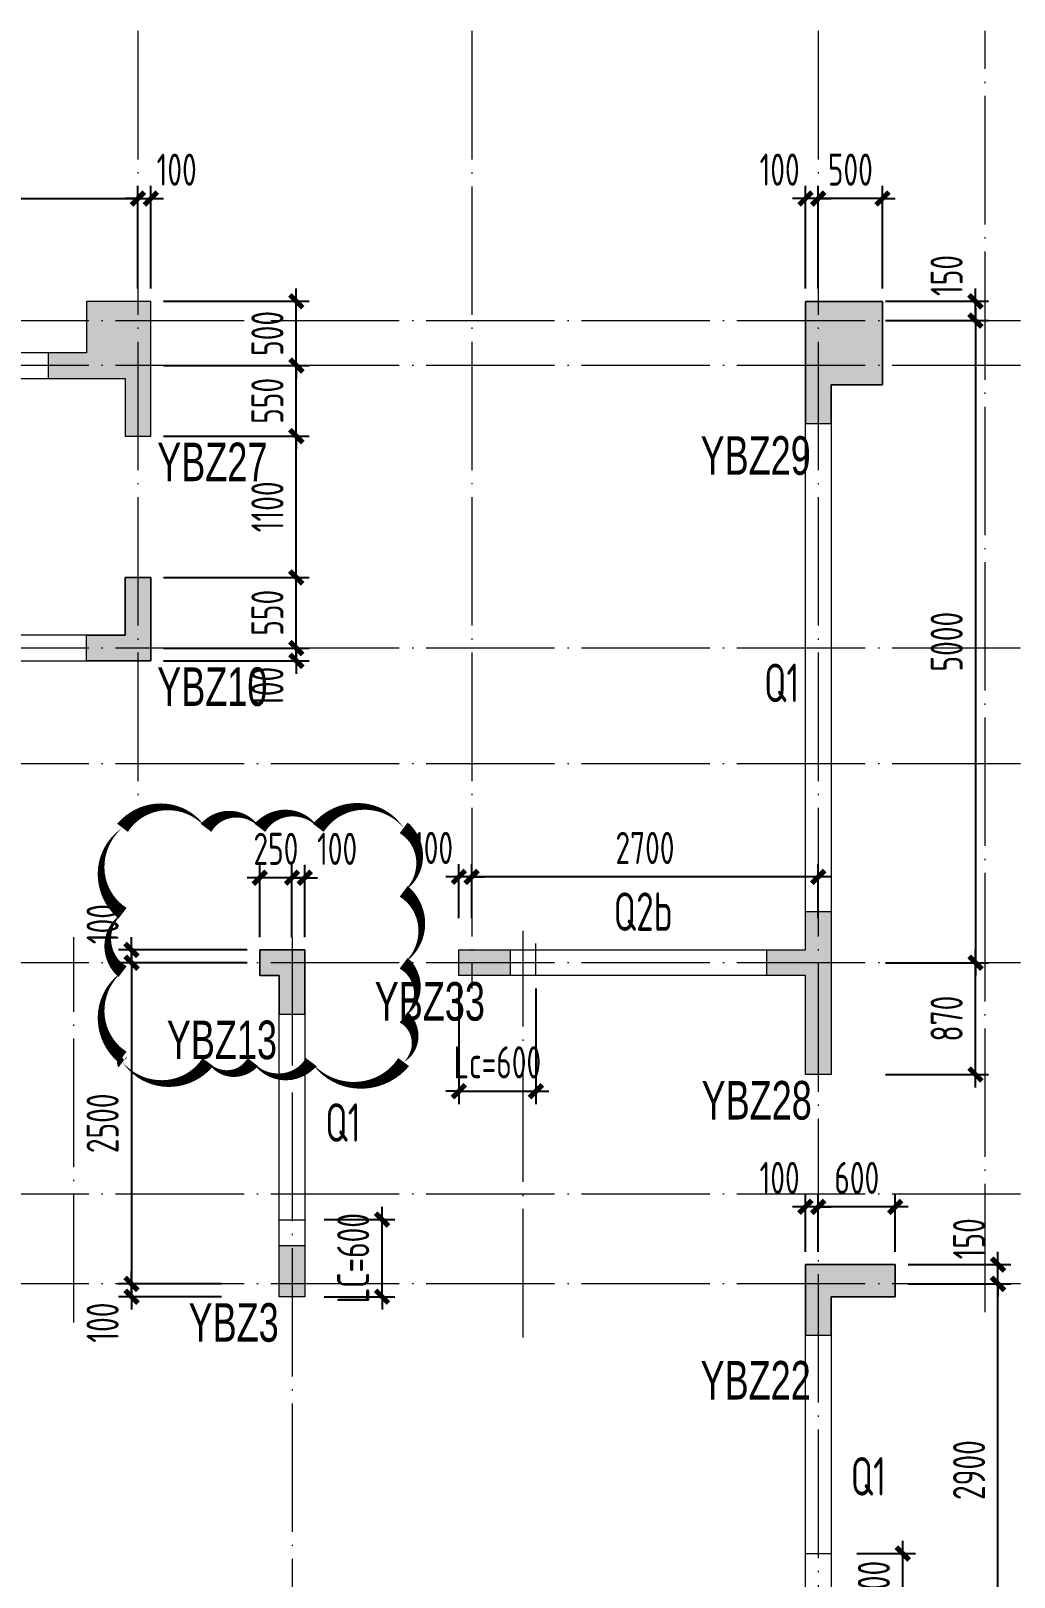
# Model space of a CAD drawing. Extents: x 5874492 to 7194610, y -939842 to -279257.
# Drawn here: x 6329876 to 6337536, y -697931 to -685893 of the extents above; entities that cross this region are included whole.
import ezdxf
from ezdxf.enums import TextEntityAlignment as Align

# ---------------------------------------------------------------- set-up
doc = ezdxf.new("R2010")
doc.units = 0
doc.header["$LTSCALE"] = 1000
doc.linetypes.add('DOTE', pattern=[2.42, 2, -0.2, 0.02, -0.2])
for name, color, linetype, lineweight in [('A-轴线-塔楼', 1, 'DOTE', 9), ('A-轴线-隔墙', 41, 'DOTE', 9), ('S-基础-HATCH', 251, 'Continuous', 20), ('S-墙柱-COLU', 50, 'Continuous', 20), ('S-墙柱-DIM', 3, 'Continuous', 20), ('S-墙柱-Lc填充', 8, 'Continuous', 20), ('S-墙柱-WALL', 6, 'Continuous', 20), ('S-墙柱-编号', 4, 'Continuous', 20), ('S-通用-TEXT', 7, 'Continuous', 20)]:
    doc.layers.add(name, color=color, linetype=linetype, lineweight=lineweight)
doc.layers.add('S-活动层-非打印1', color=170, linetype='Continuous', plot=False)
doc.styles.add('BW_Dim', font='Bweng.shx', dxfattribs={"width": 0.7, "bigfont": 'hztxt.shx'})
doc.styles.add('TSSD_Dimension', font='tssdeng.shx', dxfattribs={"width": 0.7, "bigfont": 'tssdchn.shx'})
doc.styles.add('TSSD_Rein', font='tssdeng.shx', dxfattribs={"width": 0.7, "bigfont": 'hztxt.shx'})
doc.dimstyles.new('TSSD_100_100', dxfattribs={"dimtxt": 250, "dimasz": 100, "dimexe": 100, "dimexo": 100, "dimgap": 100, "dimtad": 1, "dimdec": 0, "dimzin": 0, "dimdsep": 46, "dimtxsty": 'TSSD_Dimension', "dimblk": 'ARCHTICK', "dimcen": 0, "dimdle": 100, "dimclrt": 7, "dimadec": 0, "dimazin": 0, "dimtfac": 1, "dimtdec": 0, "dimtix": 1, "dimtmove": 2, "dimatfit": 0, "dimfxl": 0, "dimtolj": 1, "dimtzin": 0, "dimarcsym": 0})
doc.dimstyles.new('TSSD_100_100$0', dxfattribs={"dimtxt": 250, "dimasz": 100, "dimexe": 100, "dimexo": 250, "dimgap": 100, "dimtad": 1, "dimdec": 0, "dimzin": 0, "dimdsep": 46, "dimtxsty": 'TSSD_Dimension', "dimblk": 'ARCHTICK', "dimcen": 0, "dimdle": 100, "dimclrd": 256, "dimclre": 256, "dimclrt": 7, "dimadec": 0, "dimazin": 0, "dimtfac": 1, "dimtdec": 0, "dimtix": 1, "dimtmove": 2, "dimatfit": 3, "dimldrblk": 'ARCHTICK', "dimfxl": 0, "dimtolj": 1, "dimtzin": 0, "dimlwd": -1, "dimarcsym": 0})

# ---------------------------------------------------------------- blocks, each defined once
blk = doc.blocks.new('_ArchTick')
at = {"color": 0, "linetype": 'ByBlock', "const_width": 0.4}
blk.add_lwpolyline([(-0.5, -0.5), (0.5, 0.5)], dxfattribs=at)
blk = doc.blocks.new('*D1004')
at = {"layer": 'Defpoints', "color": 0, "transparency": 16777216}
for p in [(6335910, -687198), (6335910, -687998), (6336010, -687998)]:
    blk.add_point(p, dxfattribs=at)
at = {"layer": 'S-墙柱-DIM', "color": 0, "lineweight": -2, "transparency": 16777216}
for p, q in [((6335910, -687898), (6335910, -687098)), ((6336010, -687898), (6336010, -687098)), ((6335910, -687198), (6335810, -687198)), ((6336010, -687198), (6335910, -687198)), ((6336010, -687198), (6336110, -687198))]:
    blk.add_line(p, q, dxfattribs=at)
at = {"layer": 'S-墙柱-DIM', "color": 0, "lineweight": -2, "transparency": 16777216, "xscale": 100, "yscale": 100, "zscale": 100}
blk.add_blockref('_ArchTick', (6335910, -687198), dxfattribs=at)
at = {"layer": 'S-墙柱-DIM', "color": 0, "lineweight": -2, "transparency": 16777216, "xscale": 100, "yscale": 100, "zscale": 100, "rotation": 180}
blk.add_blockref('_ArchTick', (6336010, -687198), dxfattribs=at)
at = {"layer": 'S-墙柱-DIM', "color": 7, "transparency": 16777216, "insert": (6335709, -686973), "char_height": 250, "attachment_point": 5, "style": 'TSSD_Dimension'}
blk.add_mtext('\\A1;100', dxfattribs=at)
blk = doc.blocks.new('*D1045')
at = {"layer": 'Defpoints', "color": 0, "transparency": 16777216}
for p in [(6331660, -692486), (6331660, -693048), (6331910, -693048)]:
    blk.add_point(p, dxfattribs=at)
at = {"layer": 'S-墙柱-DIM', "color": 0, "lineweight": -2, "transparency": 16777216}
for p, q in [((6331660, -692948), (6331660, -692386)), ((6331910, -692948), (6331910, -692386)), ((6331660, -692486), (6331560, -692486)), ((6331910, -692486), (6331660, -692486)), ((6331910, -692486), (6332010, -692486))]:
    blk.add_line(p, q, dxfattribs=at)
at = {"layer": 'S-墙柱-DIM', "color": 0, "lineweight": -2, "transparency": 16777216, "xscale": 100, "yscale": 100, "zscale": 100}
blk.add_blockref('_ArchTick', (6331660, -692486), dxfattribs=at)
at = {"layer": 'S-墙柱-DIM', "color": 0, "lineweight": -2, "transparency": 16777216, "xscale": 100, "yscale": 100, "zscale": 100, "rotation": 180}
blk.add_blockref('_ArchTick', (6331910, -692486), dxfattribs=at)
at = {"layer": 'S-墙柱-DIM', "color": 7, "transparency": 16777216, "insert": (6331785, -692261), "char_height": 250, "attachment_point": 5, "style": 'TSSD_Dimension'}
blk.add_mtext('\\A1;250', dxfattribs=at)
blk = doc.blocks.new('*D1046')
at = {"layer": 'Defpoints', "color": 0, "transparency": 16777216}
for p in [(6331910, -692486), (6331910, -693048), (6332010, -693048)]:
    blk.add_point(p, dxfattribs=at)
at = {"layer": 'S-墙柱-DIM', "color": 0, "lineweight": -2, "transparency": 16777216}
for p, q in [((6331910, -692948), (6331910, -692386)), ((6332010, -692948), (6332010, -692386)), ((6331910, -692486), (6331810, -692486)), ((6332010, -692486), (6331910, -692486)), ((6332010, -692486), (6332110, -692486))]:
    blk.add_line(p, q, dxfattribs=at)
at = {"layer": 'S-墙柱-DIM', "color": 0, "lineweight": -2, "transparency": 16777216, "xscale": 100, "yscale": 100, "zscale": 100}
blk.add_blockref('_ArchTick', (6331910, -692486), dxfattribs=at)
at = {"layer": 'S-墙柱-DIM', "color": 0, "lineweight": -2, "transparency": 16777216, "xscale": 100, "yscale": 100, "zscale": 100, "rotation": 180}
blk.add_blockref('_ArchTick', (6332010, -692486), dxfattribs=at)
at = {"layer": 'S-墙柱-DIM', "color": 7, "transparency": 16777216, "insert": (6332262, -692261), "char_height": 250, "attachment_point": 5, "style": 'TSSD_Dimension'}
blk.add_mtext('\\A1;100', dxfattribs=at)
blk = doc.blocks.new('*D1047')
at = {"layer": 'Defpoints', "color": 0, "transparency": 16777216}
for p in [(6330660, -693048), (6331660, -693048), (6331660, -693148)]:
    blk.add_point(p, dxfattribs=at)
at = {"layer": 'S-墙柱-DIM', "color": 0, "lineweight": -2, "transparency": 16777216}
for p, q in [((6330660, -693048), (6330660, -692948)), ((6331560, -693048), (6330560, -693048)), ((6331560, -693148), (6330560, -693148)), ((6330660, -693148), (6330660, -693048)), ((6330660, -693148), (6330660, -693248))]:
    blk.add_line(p, q, dxfattribs=at)
at = {"layer": 'S-墙柱-DIM', "color": 0, "lineweight": -2, "transparency": 16777216, "xscale": 100, "yscale": 100, "zscale": 100}
for p, rotation in [((6330660, -693048), 270), ((6330660, -693148), 90)]:
    blk.add_blockref('_ArchTick', p, dxfattribs=dict(at, rotation=rotation))
at = {"layer": 'S-墙柱-DIM', "color": 7, "transparency": 16777216, "insert": (6330435, -692847), "char_height": 250, "attachment_point": 5, "rotation": 90, "style": 'TSSD_Dimension'}
blk.add_mtext('\\A1;100', dxfattribs=at)
blk = doc.blocks.new('*D1048')
at = {"layer": 'Defpoints', "color": 0, "transparency": 16777216}
for p in [(6331660, -693148), (6330660, -695648), (6331460, -695648)]:
    blk.add_point(p, dxfattribs=at)
at = {"layer": 'S-墙柱-DIM', "color": 0, "lineweight": -2, "transparency": 16777216}
for p, q in [((6331560, -693148), (6330560, -693148)), ((6330660, -693048), (6330660, -695748)), ((6331360, -695648), (6330560, -695648))]:
    blk.add_line(p, q, dxfattribs=at)
at = {"layer": 'S-墙柱-DIM', "color": 0, "lineweight": -2, "transparency": 16777216, "xscale": 100, "yscale": 100, "zscale": 100}
for p, rotation in [((6330660, -693148), 90), ((6330660, -695648), 270)]:
    blk.add_blockref('_ArchTick', p, dxfattribs=dict(at, rotation=rotation))
at = {"layer": 'S-墙柱-DIM', "color": 7, "transparency": 16777216, "insert": (6330435, -694398), "char_height": 250, "attachment_point": 5, "rotation": 90, "style": 'TSSD_Dimension'}
blk.add_mtext('\\A1;2500', dxfattribs=at)
blk = doc.blocks.new('*D1049')
at = {"layer": 'Defpoints', "color": 0, "transparency": 16777216}
for p in [(6330660, -695648), (6331460, -695648), (6331460, -695748)]:
    blk.add_point(p, dxfattribs=at)
at = {"layer": 'S-墙柱-DIM', "color": 0, "lineweight": -2, "transparency": 16777216}
for p, q in [((6330660, -695648), (6330660, -695548)), ((6331360, -695648), (6330560, -695648)), ((6330660, -695748), (6330660, -695648)), ((6331360, -695748), (6330560, -695748)), ((6330660, -695748), (6330660, -695848))]:
    blk.add_line(p, q, dxfattribs=at)
at = {"layer": 'S-墙柱-DIM', "color": 0, "lineweight": -2, "transparency": 16777216, "xscale": 100, "yscale": 100, "zscale": 100}
for p, rotation in [((6330660, -695648), 270), ((6330660, -695748), 90)]:
    blk.add_blockref('_ArchTick', p, dxfattribs=dict(at, rotation=rotation))
at = {"layer": 'S-墙柱-DIM', "color": 7, "transparency": 16777216, "insert": (6330435, -695950), "char_height": 250, "attachment_point": 5, "rotation": 90, "style": 'TSSD_Dimension'}
blk.add_mtext('\\A1;100', dxfattribs=at)
blk = doc.blocks.new('*D1054')
at = {"layer": 'Defpoints', "color": 0, "transparency": 16777216}
for p in [(6333310, -692479), (6333310, -692902), (6336010, -692902)]:
    blk.add_point(p, dxfattribs=at)
at = {"layer": 'S-墙柱-DIM', "color": 0, "lineweight": -2, "transparency": 16777216}
for p, q in [((6333310, -692802), (6333310, -692379)), ((6336010, -692802), (6336010, -692379)), ((6336110, -692479), (6333210, -692479))]:
    blk.add_line(p, q, dxfattribs=at)
at = {"layer": 'S-墙柱-DIM', "color": 0, "lineweight": -2, "transparency": 16777216, "xscale": 100, "yscale": 100, "zscale": 100, "rotation": 180}
blk.add_blockref('_ArchTick', (6333310, -692479), dxfattribs=at)
at = {"layer": 'S-墙柱-DIM', "color": 0, "lineweight": -2, "transparency": 16777216, "xscale": 100, "yscale": 100, "zscale": 100}
blk.add_blockref('_ArchTick', (6336010, -692479), dxfattribs=at)
at = {"layer": 'S-墙柱-DIM', "color": 7, "transparency": 16777216, "insert": (6334660, -692254), "char_height": 250, "attachment_point": 5, "style": 'TSSD_Dimension'}
blk.add_mtext('\\A1;2700', dxfattribs=at)
blk = doc.blocks.new('*D1055')
at = {"layer": 'Defpoints', "color": 0, "transparency": 16777216}
for p in [(6333210, -692479), (6333210, -692902), (6333310, -692902)]:
    blk.add_point(p, dxfattribs=at)
at = {"layer": 'S-墙柱-DIM', "color": 0, "lineweight": -2, "transparency": 16777216}
for p, q in [((6333210, -692802), (6333210, -692379)), ((6333310, -692802), (6333310, -692379)), ((6333210, -692479), (6333110, -692479)), ((6333310, -692479), (6333210, -692479)), ((6333310, -692479), (6333410, -692479))]:
    blk.add_line(p, q, dxfattribs=at)
at = {"layer": 'S-墙柱-DIM', "color": 0, "lineweight": -2, "transparency": 16777216, "xscale": 100, "yscale": 100, "zscale": 100}
blk.add_blockref('_ArchTick', (6333210, -692479), dxfattribs=at)
at = {"layer": 'S-墙柱-DIM', "color": 0, "lineweight": -2, "transparency": 16777216, "xscale": 100, "yscale": 100, "zscale": 100, "rotation": 180}
blk.add_blockref('_ArchTick', (6333310, -692479), dxfattribs=at)
at = {"layer": 'S-墙柱-DIM', "color": 7, "transparency": 16777216, "insert": (6333009, -692254), "char_height": 250, "attachment_point": 5, "style": 'TSSD_Dimension'}
blk.add_mtext('\\A1;100', dxfattribs=at)
blk = doc.blocks.new('*D1056')
at = {"layer": 'Defpoints', "color": 0, "transparency": 16777216}
for p in [(6336010, -687198), (6336010, -687998), (6336510, -687998)]:
    blk.add_point(p, dxfattribs=at)
at = {"layer": 'S-墙柱-DIM', "color": 0, "lineweight": -2, "transparency": 16777216}
for p, q in [((6336010, -687898), (6336010, -687098)), ((6336510, -687898), (6336510, -687098)), ((6336010, -687198), (6335910, -687198)), ((6336510, -687198), (6336010, -687198)), ((6336510, -687198), (6336610, -687198))]:
    blk.add_line(p, q, dxfattribs=at)
at = {"layer": 'S-墙柱-DIM', "color": 0, "lineweight": -2, "transparency": 16777216, "xscale": 100, "yscale": 100, "zscale": 100}
blk.add_blockref('_ArchTick', (6336010, -687198), dxfattribs=at)
at = {"layer": 'S-墙柱-DIM', "color": 0, "lineweight": -2, "transparency": 16777216, "xscale": 100, "yscale": 100, "zscale": 100, "rotation": 180}
blk.add_blockref('_ArchTick', (6336510, -687198), dxfattribs=at)
at = {"layer": 'S-墙柱-DIM', "color": 7, "transparency": 16777216, "insert": (6336260, -686973), "char_height": 250, "attachment_point": 5, "style": 'TSSD_Dimension'}
blk.add_mtext('\\A1;500', dxfattribs=at)
blk = doc.blocks.new('*D1057')
at = {"layer": 'Defpoints', "color": 0, "transparency": 16777216}
for p in [(6336435, -687998), (6337235, -687998), (6336435, -688148)]:
    blk.add_point(p, dxfattribs=at)
at = {"layer": 'S-墙柱-DIM', "color": 0, "lineweight": -2, "transparency": 16777216}
for p, q in [((6337235, -687998), (6337235, -687898)), ((6336535, -687998), (6337335, -687998)), ((6337235, -688148), (6337235, -687998)), ((6336535, -688148), (6337335, -688148)), ((6337235, -688148), (6337235, -688248))]:
    blk.add_line(p, q, dxfattribs=at)
at = {"layer": 'S-墙柱-DIM', "color": 0, "lineweight": -2, "transparency": 16777216, "xscale": 100, "yscale": 100, "zscale": 100}
for p, rotation in [((6337235, -687998), 270), ((6337235, -688148), 90)]:
    blk.add_blockref('_ArchTick', p, dxfattribs=dict(at, rotation=rotation))
at = {"layer": 'S-墙柱-DIM', "color": 7, "transparency": 16777216, "insert": (6337010, -687797), "char_height": 250, "attachment_point": 5, "rotation": 90, "style": 'TSSD_Dimension'}
blk.add_mtext('\\A1;150', dxfattribs=at)
blk = doc.blocks.new('*D1058')
at = {"layer": 'Defpoints', "color": 0, "transparency": 16777216}
for p in [(6336435, -688148), (6336435, -693148), (6337235, -693148)]:
    blk.add_point(p, dxfattribs=at)
at = {"layer": 'S-墙柱-DIM', "color": 0, "lineweight": -2, "transparency": 16777216}
for p, q in [((6337235, -688048), (6337235, -693248)), ((6336535, -688148), (6337335, -688148)), ((6336535, -693148), (6337335, -693148))]:
    blk.add_line(p, q, dxfattribs=at)
at = {"layer": 'S-墙柱-DIM', "color": 0, "lineweight": -2, "transparency": 16777216, "xscale": 100, "yscale": 100, "zscale": 100}
for p, rotation in [((6337235, -688148), 90), ((6337235, -693148), 270)]:
    blk.add_blockref('_ArchTick', p, dxfattribs=dict(at, rotation=rotation))
at = {"layer": 'S-墙柱-DIM', "color": 7, "transparency": 16777216, "insert": (6337010, -690648), "char_height": 250, "attachment_point": 5, "rotation": 90, "style": 'TSSD_Dimension'}
blk.add_mtext('\\A1;5000', dxfattribs=at)
blk = doc.blocks.new('*D1059')
at = {"layer": 'Defpoints', "color": 0, "transparency": 16777216}
for p in [(6336435, -693148), (6337235, -693148), (6336435, -694018)]:
    blk.add_point(p, dxfattribs=at)
at = {"layer": 'S-墙柱-DIM', "color": 0, "lineweight": -2, "transparency": 16777216}
for p, q in [((6336535, -693148), (6337335, -693148)), ((6337235, -694118), (6337235, -693048)), ((6336535, -694018), (6337335, -694018))]:
    blk.add_line(p, q, dxfattribs=at)
at = {"layer": 'S-墙柱-DIM', "color": 0, "lineweight": -2, "transparency": 16777216, "xscale": 100, "yscale": 100, "zscale": 100}
for p, rotation in [((6337235, -693148), 90), ((6337235, -694018), 270)]:
    blk.add_blockref('_ArchTick', p, dxfattribs=dict(at, rotation=rotation))
at = {"layer": 'S-墙柱-DIM', "color": 7, "transparency": 16777216, "insert": (6337010, -693583), "char_height": 250, "attachment_point": 5, "rotation": 90, "style": 'TSSD_Dimension'}
blk.add_mtext('\\A1;870', dxfattribs=at)
blk = doc.blocks.new('*D1060')
at = {"layer": 'Defpoints', "color": 0, "transparency": 16777216}
for p in [(6335910, -695048), (6335910, -695498), (6336010, -695498)]:
    blk.add_point(p, dxfattribs=at)
at = {"layer": 'S-墙柱-DIM', "color": 0, "lineweight": -2, "transparency": 16777216}
for p, q in [((6335910, -695398), (6335910, -694948)), ((6336010, -695398), (6336010, -694948)), ((6335910, -695048), (6335810, -695048)), ((6336010, -695048), (6335910, -695048)), ((6336010, -695048), (6336110, -695048))]:
    blk.add_line(p, q, dxfattribs=at)
at = {"layer": 'S-墙柱-DIM', "color": 0, "lineweight": -2, "transparency": 16777216, "xscale": 100, "yscale": 100, "zscale": 100}
blk.add_blockref('_ArchTick', (6335910, -695048), dxfattribs=at)
at = {"layer": 'S-墙柱-DIM', "color": 0, "lineweight": -2, "transparency": 16777216, "xscale": 100, "yscale": 100, "zscale": 100, "rotation": 180}
blk.add_blockref('_ArchTick', (6336010, -695048), dxfattribs=at)
at = {"layer": 'S-墙柱-DIM', "color": 7, "transparency": 16777216, "insert": (6335709, -694823), "char_height": 250, "attachment_point": 5, "style": 'TSSD_Dimension'}
blk.add_mtext('\\A1;100', dxfattribs=at)
blk = doc.blocks.new('*D1061')
at = {"layer": 'Defpoints', "color": 0, "transparency": 16777216}
for p in [(6336010, -695048), (6336010, -695498), (6336610, -695498)]:
    blk.add_point(p, dxfattribs=at)
at = {"layer": 'S-墙柱-DIM', "color": 0, "lineweight": -2, "transparency": 16777216}
for p, q in [((6336010, -695398), (6336010, -694948)), ((6336610, -695398), (6336610, -694948)), ((6336710, -695048), (6335910, -695048))]:
    blk.add_line(p, q, dxfattribs=at)
at = {"layer": 'S-墙柱-DIM', "color": 0, "lineweight": -2, "transparency": 16777216, "xscale": 100, "yscale": 100, "zscale": 100, "rotation": 180}
blk.add_blockref('_ArchTick', (6336010, -695048), dxfattribs=at)
at = {"layer": 'S-墙柱-DIM', "color": 0, "lineweight": -2, "transparency": 16777216, "xscale": 100, "yscale": 100, "zscale": 100}
blk.add_blockref('_ArchTick', (6336610, -695048), dxfattribs=at)
at = {"layer": 'S-墙柱-DIM', "color": 7, "transparency": 16777216, "insert": (6336310, -694823), "char_height": 250, "attachment_point": 5, "style": 'TSSD_Dimension'}
blk.add_mtext('\\A1;600', dxfattribs=at)
blk = doc.blocks.new('*D1062')
at = {"layer": 'Defpoints', "color": 0, "transparency": 16777216}
for p in [(6336610, -695498), (6337410, -695498), (6336610, -695648)]:
    blk.add_point(p, dxfattribs=at)
at = {"layer": 'S-墙柱-DIM', "color": 0, "lineweight": -2, "transparency": 16777216}
for p, q in [((6337410, -695498), (6337410, -695398)), ((6336710, -695498), (6337510, -695498)), ((6337410, -695648), (6337410, -695498)), ((6336710, -695648), (6337510, -695648)), ((6337410, -695648), (6337410, -695748))]:
    blk.add_line(p, q, dxfattribs=at)
at = {"layer": 'S-墙柱-DIM', "color": 0, "lineweight": -2, "transparency": 16777216, "xscale": 100, "yscale": 100, "zscale": 100}
for p, rotation in [((6337410, -695498), 270), ((6337410, -695648), 90)]:
    blk.add_blockref('_ArchTick', p, dxfattribs=dict(at, rotation=rotation))
at = {"layer": 'S-墙柱-DIM', "color": 7, "transparency": 16777216, "insert": (6337185, -695297), "char_height": 250, "attachment_point": 5, "rotation": 90, "style": 'TSSD_Dimension'}
blk.add_mtext('\\A1;150', dxfattribs=at)
blk = doc.blocks.new('*D1063')
at = {"layer": 'Defpoints', "color": 0, "transparency": 16777216}
for p in [(6336610, -695648), (6337410, -695648), (6336610, -698548)]:
    blk.add_point(p, dxfattribs=at)
at = {"layer": 'S-墙柱-DIM', "color": 0, "lineweight": -2, "transparency": 16777216}
for p, q in [((6337410, -698648), (6337410, -695548)), ((6336710, -695648), (6337510, -695648)), ((6336710, -698548), (6337510, -698548))]:
    blk.add_line(p, q, dxfattribs=at)
at = {"layer": 'S-墙柱-DIM', "color": 0, "lineweight": -2, "transparency": 16777216, "xscale": 100, "yscale": 100, "zscale": 100}
for p, rotation in [((6337410, -695648), 90), ((6337410, -698548), 270)]:
    blk.add_blockref('_ArchTick', p, dxfattribs=dict(at, rotation=rotation))
at = {"layer": 'S-墙柱-DIM', "color": 7, "transparency": 16777216, "insert": (6337185, -697098), "char_height": 250, "attachment_point": 5, "rotation": 90, "style": 'TSSD_Dimension'}
blk.add_mtext('\\A1;2900', dxfattribs=at)
blk = doc.blocks.new('*D1075')
at = {"layer": 'Defpoints', "color": 0, "transparency": 16777216}
for p in [(6332060, -695148), (6332612, -695148), (6332060, -695748)]:
    blk.add_point(p, dxfattribs=at)
at = {"layer": 'S-墙柱-DIM', "color": 0, "lineweight": -2, "transparency": 16777216}
for p, q in [((6332612, -695148), (6332612, -695048)), ((6332160, -695148), (6332712, -695148)), ((6332612, -695748), (6332612, -695148)), ((6332160, -695748), (6332712, -695748)), ((6332612, -695748), (6332612, -695848))]:
    blk.add_line(p, q, dxfattribs=at)
at = {"layer": 'S-墙柱-DIM', "color": 0, "lineweight": -2, "transparency": 16777216, "xscale": 100, "yscale": 100, "zscale": 100}
for p, rotation in [((6332612, -695148), 270), ((6332612, -695748), 90)]:
    blk.add_blockref('_ArchTick', p, dxfattribs=dict(at, rotation=rotation))
at = {"layer": 'S-墙柱-DIM', "color": 7, "transparency": 16777216, "insert": (6332387, -695448), "char_height": 250, "attachment_point": 5, "rotation": 90, "style": 'TSSD_Dimension'}
blk.add_mtext('\\A1;LC=600', dxfattribs=at)
blk = doc.blocks.new('*D1076')
at = {"layer": 'Defpoints', "color": 0, "transparency": 16777216}
for p in [(6333210, -693248), (6333810, -693248), (6333810, -694148)]:
    blk.add_point(p, dxfattribs=at)
at = {"layer": 'S-墙柱-DIM', "color": 0, "lineweight": -2, "transparency": 16777216}
for p, q in [((6333210, -693348), (6333210, -694248)), ((6333810, -693348), (6333810, -694248)), ((6333210, -694148), (6333110, -694148)), ((6333210, -694148), (6333810, -694148)), ((6333810, -694148), (6333910, -694148))]:
    blk.add_line(p, q, dxfattribs=at)
at = {"layer": 'S-墙柱-DIM', "color": 0, "lineweight": -2, "transparency": 16777216, "xscale": 100, "yscale": 100, "zscale": 100}
blk.add_blockref('_ArchTick', (6333210, -694148), dxfattribs=at)
at = {"layer": 'S-墙柱-DIM', "color": 0, "lineweight": -2, "transparency": 16777216, "xscale": 100, "yscale": 100, "zscale": 100, "rotation": 180}
blk.add_blockref('_ArchTick', (6333810, -694148), dxfattribs=at)
at = {"layer": 'S-墙柱-DIM', "color": 7, "transparency": 16777216, "insert": (6333510, -693923), "char_height": 250, "attachment_point": 5, "style": 'TSSD_Dimension'}
blk.add_mtext('\\A1;Lc=600', dxfattribs=at)
blk = doc.blocks.new('*D1078')
at = {"layer": 'Defpoints', "color": 0, "transparency": 16777216}
for p in [(6336210, -697748), (6336668, -697748), (6336210, -698548)]:
    blk.add_point(p, dxfattribs=at)
at = {"layer": 'S-墙柱-DIM', "color": 0, "lineweight": -2, "transparency": 16777216}
for p, q in [((6336668, -697748), (6336668, -697648)), ((6336310, -697748), (6336768, -697748)), ((6336668, -698548), (6336668, -697748)), ((6336310, -698548), (6336768, -698548)), ((6336668, -698548), (6336668, -698648))]:
    blk.add_line(p, q, dxfattribs=at)
at = {"layer": 'S-墙柱-DIM', "color": 0, "lineweight": -2, "transparency": 16777216, "xscale": 100, "yscale": 100, "zscale": 100}
for p, rotation in [((6336668, -697748), 270), ((6336668, -698548), 90)]:
    blk.add_blockref('_ArchTick', p, dxfattribs=dict(at, rotation=rotation))
at = {"layer": 'S-墙柱-DIM', "color": 7, "transparency": 16777216, "insert": (6336443, -698148), "char_height": 250, "attachment_point": 5, "rotation": 90, "style": 'TSSD_Dimension'}
blk.add_mtext('\\A1;Lc=800', dxfattribs=at)
blk = doc.blocks.new('*D1090')
at = {"layer": 'Defpoints', "color": 0, "transparency": 16777216}
for p in [(6330810, -687998), (6331944, -687998), (6330810, -688498)]:
    blk.add_point(p, dxfattribs=at)
at = {"layer": 'S-墙柱-DIM', "color": 0, "lineweight": -2, "transparency": 16777216}
for p, q in [((6331944, -687998), (6331944, -687898)), ((6330910, -687998), (6332044, -687998)), ((6331944, -688498), (6331944, -687998)), ((6330910, -688498), (6332044, -688498)), ((6331944, -688498), (6331944, -688598))]:
    blk.add_line(p, q, dxfattribs=at)
at = {"layer": 'S-墙柱-DIM', "color": 0, "lineweight": -2, "transparency": 16777216, "xscale": 100, "yscale": 100, "zscale": 100}
for p, rotation in [((6331944, -687998), 270), ((6331944, -688498), 90)]:
    blk.add_blockref('_ArchTick', p, dxfattribs=dict(at, rotation=rotation))
at = {"layer": 'S-墙柱-DIM', "color": 7, "transparency": 16777216, "insert": (6331719, -688248), "char_height": 250, "attachment_point": 5, "rotation": 90, "style": 'TSSD_Dimension'}
blk.add_mtext('\\A1;500', dxfattribs=at)
blk = doc.blocks.new('*D1091')
at = {"layer": 'Defpoints', "color": 0, "transparency": 16777216}
for p in [(6330810, -688498), (6331944, -688498), (6330810, -689048)]:
    blk.add_point(p, dxfattribs=at)
at = {"layer": 'S-墙柱-DIM', "color": 0, "lineweight": -2, "transparency": 16777216}
for p, q in [((6331944, -688498), (6331944, -688398)), ((6330910, -688498), (6332044, -688498)), ((6331944, -689048), (6331944, -688498)), ((6330910, -689048), (6332044, -689048)), ((6331944, -689048), (6331944, -689148))]:
    blk.add_line(p, q, dxfattribs=at)
at = {"layer": 'S-墙柱-DIM', "color": 0, "lineweight": -2, "transparency": 16777216, "xscale": 100, "yscale": 100, "zscale": 100}
for p, rotation in [((6331944, -688498), 270), ((6331944, -689048), 90)]:
    blk.add_blockref('_ArchTick', p, dxfattribs=dict(at, rotation=rotation))
at = {"layer": 'S-墙柱-DIM', "color": 7, "transparency": 16777216, "insert": (6331719, -688773), "char_height": 250, "attachment_point": 5, "rotation": 90, "style": 'TSSD_Dimension'}
blk.add_mtext('\\A1;550', dxfattribs=at)
blk = doc.blocks.new('*D1092')
at = {"layer": 'Defpoints', "color": 0, "transparency": 16777216}
for p in [(6330810, -689048), (6331944, -689048), (6330810, -690148)]:
    blk.add_point(p, dxfattribs=at)
at = {"layer": 'S-墙柱-DIM', "color": 0, "lineweight": -2, "transparency": 16777216}
for p, q in [((6331944, -690248), (6331944, -688948)), ((6330910, -689048), (6332044, -689048)), ((6330910, -690148), (6332044, -690148))]:
    blk.add_line(p, q, dxfattribs=at)
at = {"layer": 'S-墙柱-DIM', "color": 0, "lineweight": -2, "transparency": 16777216, "xscale": 100, "yscale": 100, "zscale": 100}
for p, rotation in [((6331944, -689048), 90), ((6331944, -690148), 270)]:
    blk.add_blockref('_ArchTick', p, dxfattribs=dict(at, rotation=rotation))
at = {"layer": 'S-墙柱-DIM', "color": 7, "transparency": 16777216, "insert": (6331719, -689598), "char_height": 250, "attachment_point": 5, "rotation": 90, "style": 'TSSD_Dimension'}
blk.add_mtext('\\A1;1100', dxfattribs=at)
blk = doc.blocks.new('*D1093')
at = {"layer": 'Defpoints', "color": 0, "transparency": 16777216}
for p in [(6330810, -690148), (6331944, -690148), (6330810, -690698)]:
    blk.add_point(p, dxfattribs=at)
at = {"layer": 'S-墙柱-DIM', "color": 0, "lineweight": -2, "transparency": 16777216}
for p, q in [((6330910, -690148), (6332044, -690148)), ((6331944, -690148), (6331944, -690048)), ((6331944, -690698), (6331944, -690148)), ((6330910, -690698), (6332044, -690698)), ((6331944, -690698), (6331944, -690798))]:
    blk.add_line(p, q, dxfattribs=at)
at = {"layer": 'S-墙柱-DIM', "color": 0, "lineweight": -2, "transparency": 16777216, "xscale": 100, "yscale": 100, "zscale": 100}
for p, rotation in [((6331944, -690148), 270), ((6331944, -690698), 90)]:
    blk.add_blockref('_ArchTick', p, dxfattribs=dict(at, rotation=rotation))
at = {"layer": 'S-墙柱-DIM', "color": 7, "transparency": 16777216, "insert": (6331719, -690423), "char_height": 250, "attachment_point": 5, "rotation": 90, "style": 'TSSD_Dimension'}
blk.add_mtext('\\A1;550', dxfattribs=at)
blk = doc.blocks.new('*D1094')
at = {"layer": 'Defpoints', "color": 0, "transparency": 16777216}
for p in [(6330810, -690698), (6331944, -690698), (6330810, -690798)]:
    blk.add_point(p, dxfattribs=at)
at = {"layer": 'S-墙柱-DIM', "color": 0, "lineweight": -2, "transparency": 16777216}
for p, q in [((6331944, -690698), (6331944, -690598)), ((6330910, -690698), (6332044, -690698)), ((6331944, -690798), (6331944, -690698)), ((6330910, -690798), (6332044, -690798)), ((6331944, -690798), (6331944, -690898))]:
    blk.add_line(p, q, dxfattribs=at)
at = {"layer": 'S-墙柱-DIM', "color": 0, "lineweight": -2, "transparency": 16777216, "xscale": 100, "yscale": 100, "zscale": 100}
for p, rotation in [((6331944, -690698), 270), ((6331944, -690798), 90)]:
    blk.add_blockref('_ArchTick', p, dxfattribs=dict(at, rotation=rotation))
at = {"layer": 'S-墙柱-DIM', "color": 7, "transparency": 16777216, "insert": (6331719, -691000), "char_height": 250, "attachment_point": 5, "rotation": 90, "style": 'TSSD_Dimension'}
blk.add_mtext('\\A1;100', dxfattribs=at)
blk = doc.blocks.new('*D1096')
at = {"layer": 'Defpoints', "color": 0, "transparency": 16777216}
for p in [(6330810, -687198), (6330710, -687998), (6330810, -687998)]:
    blk.add_point(p, dxfattribs=at)
at = {"layer": 'S-墙柱-DIM', "color": 0, "lineweight": -2, "transparency": 16777216}
for p, q in [((6330710, -687898), (6330710, -687098)), ((6330810, -687898), (6330810, -687098)), ((6330710, -687198), (6330610, -687198)), ((6330710, -687198), (6330810, -687198)), ((6330810, -687198), (6330910, -687198))]:
    blk.add_line(p, q, dxfattribs=at)
at = {"layer": 'S-墙柱-DIM', "color": 0, "lineweight": -2, "transparency": 16777216, "xscale": 100, "yscale": 100, "zscale": 100}
blk.add_blockref('_ArchTick', (6330710, -687198), dxfattribs=at)
at = {"layer": 'S-墙柱-DIM', "color": 0, "lineweight": -2, "transparency": 16777216, "xscale": 100, "yscale": 100, "zscale": 100, "rotation": 180}
blk.add_blockref('_ArchTick', (6330810, -687198), dxfattribs=at)
at = {"layer": 'S-墙柱-DIM', "color": 7, "transparency": 16777216, "insert": (6331012, -686973), "char_height": 250, "attachment_point": 5, "style": 'TSSD_Dimension'}
blk.add_mtext('\\A1;100', dxfattribs=at)
blk = doc.blocks.new('*D1097')
at = {"layer": 'Defpoints', "color": 0, "transparency": 16777216}
for p in [(6330710, -687198), (6328010, -687998), (6330710, -687998)]:
    blk.add_point(p, dxfattribs=at)
at = {"layer": 'S-墙柱-DIM', "color": 0, "lineweight": -2, "transparency": 16777216}
for p, q in [((6328010, -687898), (6328010, -687098)), ((6330710, -687898), (6330710, -687098)), ((6327910, -687198), (6330810, -687198))]:
    blk.add_line(p, q, dxfattribs=at)
at = {"layer": 'S-墙柱-DIM', "color": 0, "lineweight": -2, "transparency": 16777216, "xscale": 100, "yscale": 100, "zscale": 100, "rotation": 180}
blk.add_blockref('_ArchTick', (6328010, -687198), dxfattribs=at)
at = {"layer": 'S-墙柱-DIM', "color": 0, "lineweight": -2, "transparency": 16777216, "xscale": 100, "yscale": 100, "zscale": 100}
blk.add_blockref('_ArchTick', (6330710, -687198), dxfattribs=at)
at = {"layer": 'S-墙柱-DIM', "color": 7, "transparency": 16777216, "insert": (6329360, -686973), "char_height": 250, "attachment_point": 5, "style": 'TSSD_Dimension'}
blk.add_mtext('\\A1;2700', dxfattribs=at)
blk = doc.blocks.new('ZHOUWANG3')
at = {"layer": 'A-轴线-塔楼', "linetype": 'DOTE', "ltscale": 0.5}
for p, q in [((124452, 248942), (124452, 242986)), ((127052, 248942), (127052, 241486)), ((129752, 248942), (129752, 226834)), ((139798, 246686), (85362, 246686)), ((139798, 246336), (121152, 246336)), ((139798, 244136), (121152, 244136)), ((139798, 243236), (85362, 243236)), ((125652, 241886), (125652, 226834)), ((139798, 241686), (85362, 241686)), ((139798, 239886), (85362, 239886)), ((139798, 239186), (85362, 239186))]:
    blk.add_line(p, q, dxfattribs=at)
at = {"layer": 'A-轴线-隔墙', "ltscale": 0.5}
for p, q in [((131052, 238966), (131052, 248942)), ((123952, 238886), (123952, 241886)), ((127452, 238770), (127452, 241936))]:
    blk.add_line(p, q, dxfattribs=at)

msp = doc.modelspace()

# ---------------------------------------------------------------- hatches: boundary and pattern name
at = {"layer": 'S-基础-HATCH'}
for points in [[(6330310.4, -688398.4), (6330010.4, -688398.4), (6330010.4, -688598.4), (6330610.4, -688598.4), (6330610.4, -689048.4), (6330810.4, -689048.4), (6330810.4, -687998.4), (6330310.4, -687998.4)], [(6336110.4, -688648.4), (6336510.4, -688648.4), (6336510.4, -687998.4), (6335910.4, -687998.4), (6335910.4, -688948.4), (6336110.4, -688948.4)], [(6330610.4, -690598.4), (6330610.4, -690148.4), (6330810.4, -690148.4), (6330810.4, -690798.4), (6330310.4, -690798.4), (6330310.4, -690598.4)], [(6336110.4, -694018.4), (6335910.4, -694018.4), (6335910.4, -693248.4), (6335610.4, -693248.4), (6335610.4, -693048.4), (6335910.4, -693048.4), (6335910.4, -692748.4), (6336110.4, -692748.4)], [(6331660.4, -693048.4), (6331660.4, -693248.4), (6331810.4, -693248.4), (6331810.4, -693548.4), (6332010.4, -693548.4), (6332010.4, -693048.4)], [(6333610.4, -693248.4), (6333210.4, -693248.4), (6333210.4, -693048.4), (6333310.4, -693048.4), (6333460.4, -693048.4), (6333610.4, -693048.4)], [(6332010.4, -695348.4), (6332010.4, -695748.4), (6331810.4, -695748.4), (6331810.4, -695348.4)], [(6336110.4, -695748.4), (6336610.4, -695748.4), (6336610.4, -695498.4), (6335910.4, -695498.4), (6335910.4, -696048.4), (6336110.4, -696048.4)]]:
    msp.add_hatch(color=256, dxfattribs=at).paths.add_polyline_path(points)

# ---------------------------------------------------------------- linework, layer by layer
at = {"layer": 'S-墙柱-COLU'}
for points in [[(6330310.4, -688398.4), (6330010.4, -688398.4), (6330010.4, -688598.4), (6330610.4, -688598.4), (6330610.4, -689048.4), (6330810.4, -689048.4), (6330810.4, -687998.4), (6330310.4, -687998.4)], [(6336110.4, -688648.4), (6336510.4, -688648.4), (6336510.4, -687998.4), (6335910.4, -687998.4), (6335910.4, -688948.4), (6336110.4, -688948.4)], [(6330610.4, -690598.4), (6330610.4, -690148.4), (6330810.4, -690148.4), (6330810.4, -690798.4), (6330310.4, -690798.4), (6330310.4, -690598.4)], [(6336110.4, -694018.4), (6335910.4, -694018.4), (6335910.4, -693248.4), (6335610.4, -693248.4), (6335610.4, -693048.4), (6335910.4, -693048.4), (6335910.4, -692748.4), (6336110.4, -692748.4)], [(6331810.4, -693248.4), (6331810.4, -693548.4), (6332010.4, -693548.4), (6332010.4, -693048.4), (6331660.4, -693048.4), (6331660.4, -693248.4)], [(6333610.4, -693248.4), (6333210.4, -693248.4), (6333210.4, -693048.4), (6333310.4, -693048.4), (6333310.4, -693048.4), (6333610.4, -693048.4)], [(6332010.4, -695348.4), (6332010.4, -695748.4), (6331810.4, -695748.4), (6331810.4, -695348.4)], [(6336110.4, -695748.4), (6336610.4, -695748.4), (6336610.4, -695498.4), (6335910.4, -695498.4), (6335910.4, -696048.4), (6336110.4, -696048.4)]]:
    msp.add_lwpolyline(points, close=True, dxfattribs=at)
at = {"layer": 'S-墙柱-Lc填充'}
for p, q in [((6333810.4, -693248.4), (6333810.4, -692998.4)), ((6331810.4, -695148.4), (6332010.4, -695148.4)), ((6335910.4, -697748.4), (6336110.4, -697748.4))]:
    msp.add_line(p, q, dxfattribs=at)
at = {"layer": 'S-墙柱-WALL'}
for points in [[(6328110.4, -690798.4), (6330810.4, -690798.4), (6330810.4, -690148.4), (6330610.4, -690148.4), (6330610.4, -690598.4), (6328110.4, -690598.4), (6328110.4, -688598.4), (6330610.4, -688598.4), (6330610.4, -689048.4), (6330810.4, -689048.4), (6330810.4, -687998.4), (6330310.4, -687998.4), (6330310.4, -688398.4), (6327910.4, -688398.4), (6327910.4, -691698.4), (6328110.4, -691698.4)], [(6336110.4, -688648.4), (6336110.4, -694018.4), (6335910.4, -694018.4), (6335910.4, -693248.4), (6333210.4, -693248.4), (6333210.4, -693048.4), (6333310.4, -693048.4), (6333310.4, -693048.4), (6335910.4, -693048.4), (6335910.4, -687998.4), (6336510.4, -687998.4), (6336510.4, -688648.4)], [(6332010.4, -695748.4), (6331810.4, -695748.4), (6331810.4, -693248.4), (6331660.4, -693248.4), (6331660.4, -693048.4), (6332010.4, -693048.4)], [(6336610.4, -695748.4), (6336110.4, -695748.4), (6336110.4, -698548.4), (6335910.4, -698548.4), (6335910.4, -695498.4), (6336610.4, -695498.4)]]:
    msp.add_lwpolyline(points, close=True, dxfattribs=at)
at = {"layer": 'S-活动层-非打印1'}
msp.add_lwpolyline([(6330590.2, -692097.4, 0, 105, 0.5), (6330590.2, -692762.4, 0, 105, 0.5), (6330590.2, -693217.4, 0, 105, 0.5), (6330590.2, -693882.4, 0, 105, 0.5), (6330590.2, -693921.4, 0, 105, 0.5), (6331255.2, -693921.4, 0, 105, 0.5), (6331605.2, -693921.4, 0, 105, 0.5), (6332060.2, -693921.4, 0, 105, 0.5), (6332780.4, -693921.4, 0, 105, 0.5), (6332780.4, -693571.4, 0, 105, 0.5), (6332780.4, -693151.4, 0, 105, 0.5), (6332780.4, -692591.4, 0, 105, 0.5), (6332780.4, -692097.4, 0, 105, 0.5), (6332115.4, -692097.4, 0, 105, 0.5), (6331660.4, -692097.4, 0, 105, 0.5), (6331240.4, -692097.4, 0, 105, 0.5)], format="xyseb", close=True, dxfattribs=at)

# ---------------------------------------------------------------- block references
msp.add_blockref('ZHOUWANG3', (6206258.5, -934834.8))

# ---------------------------------------------------------------- texts
at = {"layer": 'S-墙柱-编号', "style": 'TSSD_Rein', "width": 0.7}
for s, p in [('Q1', (6335587.7, -691118.5)), ('Q2b', (6334415.9, -692900.1)), ('Q1', (6332169.8, -694541.8)), ('Q1', (6336262.6, -697296.6))]:
    msp.add_text(s, height=300, dxfattribs=at).set_placement(p)
at = {"layer": 'S-通用-TEXT', "style": 'BW_Dim', "width": 0.7}
for s, p in [('YBZ29', (6335093.1, -689048.4)), ('YBZ27', (6330860.4, -689098.4)), ('YBZ10', (6330860.4, -690848.4)), ('YBZ33', (6332554.7, -693298.4)), ('YBZ13', (6330935.1, -693598.4)), ('YBZ28', (6335101.2, -694068.4)), ('YBZ3', (6331104.7, -695798.4)), ('YBZ22', (6335093.1, -696248.4))]:
    msp.add_text(s, height=300, dxfattribs=at).set_placement(p, align=Align.TOP_LEFT)

# ---------------------------------------------------------------- dimensions: what is measured, and where the dimension line sits
at = {"layer": 'S-墙柱-DIM'}
dim = msp.add_linear_dim(base=(6330710.4, -687198.4), p1=(6328010.3, -687998.4), p2=(6330710.4, -687998.4), dimstyle='TSSD_100_100', dxfattribs=at)
dim.commit()
dim.dimension.update_dxf_attribs({"geometry": '*D1097', "text_midpoint": (6329360.4, -686973.4)})
dim = msp.add_linear_dim(base=(6330810.4, -687198.4), p1=(6330710.4, -687998.4), p2=(6330810.4, -687998.4), dimstyle='TSSD_100_100', dxfattribs=at)
dim.commit()
dim.dimension.update_dxf_attribs({"geometry": '*D1096', "text_midpoint": (6331012, -686973.4), "dimtype": 128})
for base, p1, p2, angle, picture, middle in [((6335910.4, -687198.4), (6336010.4, -687998.4), (6335910.4, -687998.4), 180, '*D1004', (6335708.8, -686973.4)), ((6337235.4, -687998.4), (6336435.4, -688148.4), (6336435.4, -687998.4), 90, '*D1057', (6337010.4, -687796.8)), ((6331910.4, -692485.9), (6332010.4, -693048.4), (6331910.4, -693048.4), 180, '*D1046', (6332262, -692260.9)), ((6333210.4, -692479.2), (6333310.4, -692902), (6333210.4, -692902), 180, '*D1055', (6333008.8, -692254.2)), ((6330660.4, -693048.4), (6331660.4, -693148.4), (6331660.4, -693048.4), 90, '*D1047', (6330435.4, -692846.8)), ((6335910.4, -695047.8), (6336010.4, -695498.4), (6335910.4, -695498.4), 180, '*D1060', (6335708.8, -694822.8)), ((6337410.4, -695498.4), (6336610.4, -695648.4), (6336610.4, -695498.4), 90, '*D1062', (6337185.4, -695296.8)), ((6330660.4, -695648.4), (6331460.4, -695748.4), (6331460.4, -695648.4), 90, '*D1049', (6330435.4, -695950))]:
    dim = msp.add_linear_dim(base=base, p1=p1, p2=p2, angle=angle, dimstyle='TSSD_100_100', dxfattribs=at)
    dim.commit()
    dim.dimension.update_dxf_attribs({"geometry": picture, "text_midpoint": middle, "dimtype": 128})
for base, p1, p2, angle, picture, middle in [((6336010.4, -687198.4), (6336510.4, -687998.4), (6336010.4, -687998.4), 180, '*D1056', (6336260.4, -686973.4)), ((6337235.4, -693148.4), (6336435.4, -688148.4), (6336435.4, -693148.4), 90, '*D1058', (6337010.4, -690648.4)), ((6331660.4, -692485.9), (6331910.4, -693048.4), (6331660.4, -693048.4), 180, '*D1045', (6331785.4, -692260.9)), ((6333310.4, -692479.2), (6336010.4, -692902), (6333310.4, -692902), 180, '*D1054', (6334660.4, -692254.2)), ((6330660.4, -695648.4), (6331660.4, -693148.4), (6331460.4, -695648.4), 90, '*D1048', (6330435.4, -694398.4)), ((6337235.4, -693148.4), (6336435.4, -694018.4), (6336435.4, -693148.4), 90, '*D1059', (6337010.4, -693583.4)), ((6336010.4, -695047.8), (6336610.4, -695498.4), (6336010.4, -695498.4), 180, '*D1061', (6336310.4, -694822.8)), ((6337410.4, -695648.4), (6336610.4, -698548.4), (6336610.4, -695648.4), 90, '*D1063', (6337185.4, -697098.4))]:
    dim = msp.add_linear_dim(base=base, p1=p1, p2=p2, angle=angle, dimstyle='TSSD_100_100', dxfattribs=at)
    dim.commit()
    dim.dimension.update_dxf_attribs({"geometry": picture, "text_midpoint": middle})
for p1, p2, picture, middle in [((6330810.4, -688498.4), (6330810.4, -687998.4), '*D1090', (6331718.7, -688248.4)), ((6330810.4, -689048.4), (6330810.4, -688498.4), '*D1091', (6331718.7, -688773.4)), ((6330810.4, -690148.4), (6330810.4, -689048.4), '*D1092', (6331718.7, -689598.4)), ((6330810.4, -690698.4), (6330810.4, -690148.4), '*D1093', (6331718.7, -690423.4))]:
    dim = msp.add_aligned_dim(p1=p1, p2=p2, distance=-1133.2, dimstyle='TSSD_100_100$0', override={"dimexo": 100, "dimclrd": 0, "dimclre": 0, "dimatfit": 0, "dimfxl": 1, "dimlwd": 65534}, dxfattribs=at)
    dim.commit()
    dim.dimension.update_dxf_attribs({"geometry": picture, "text_midpoint": middle})
dim = msp.add_linear_dim(base=(6331943.7, -690698.4), p1=(6330810.4, -690798.4), p2=(6330810.4, -690698.4), angle=90, dimstyle='TSSD_100_100$0', override={"dimexo": 100, "dimclrd": 0, "dimclre": 0, "dimatfit": 0, "dimfxl": 1, "dimlwd": 65534}, dxfattribs=at)
dim.commit()
dim.dimension.update_dxf_attribs({"geometry": '*D1094', "text_midpoint": (6331718.7, -691000), "dimtype": 129})
dim = msp.add_linear_dim(base=(6333810.4, -694148.4), p1=(6333210.4, -693248.4), p2=(6333810.4, -693248.4), text='Lc=<>', dimstyle='TSSD_100_100', dxfattribs=at)
dim.commit()
dim.dimension.update_dxf_attribs({"geometry": '*D1076', "text_midpoint": (6333510.4, -693923.4)})
for base, p1, p2, text, picture, middle in [((6332611.7, -695148.4), (6332060.4, -695748.4), (6332060.4, -695148.4), 'LC=600', '*D1075', (6332386.7, -695448.4)), ((6336667.9, -697748.4), (6336210.4, -698548.4), (6336210.4, -697748.4), 'Lc=<>', '*D1078', (6336442.9, -698148.4))]:
    dim = msp.add_linear_dim(base=base, p1=p1, p2=p2, angle=90, text=text, dimstyle='TSSD_100_100', dxfattribs=at)
    dim.commit()
    dim.dimension.update_dxf_attribs({"geometry": picture, "text_midpoint": middle})

doc.saveas('drawing.dxf')
